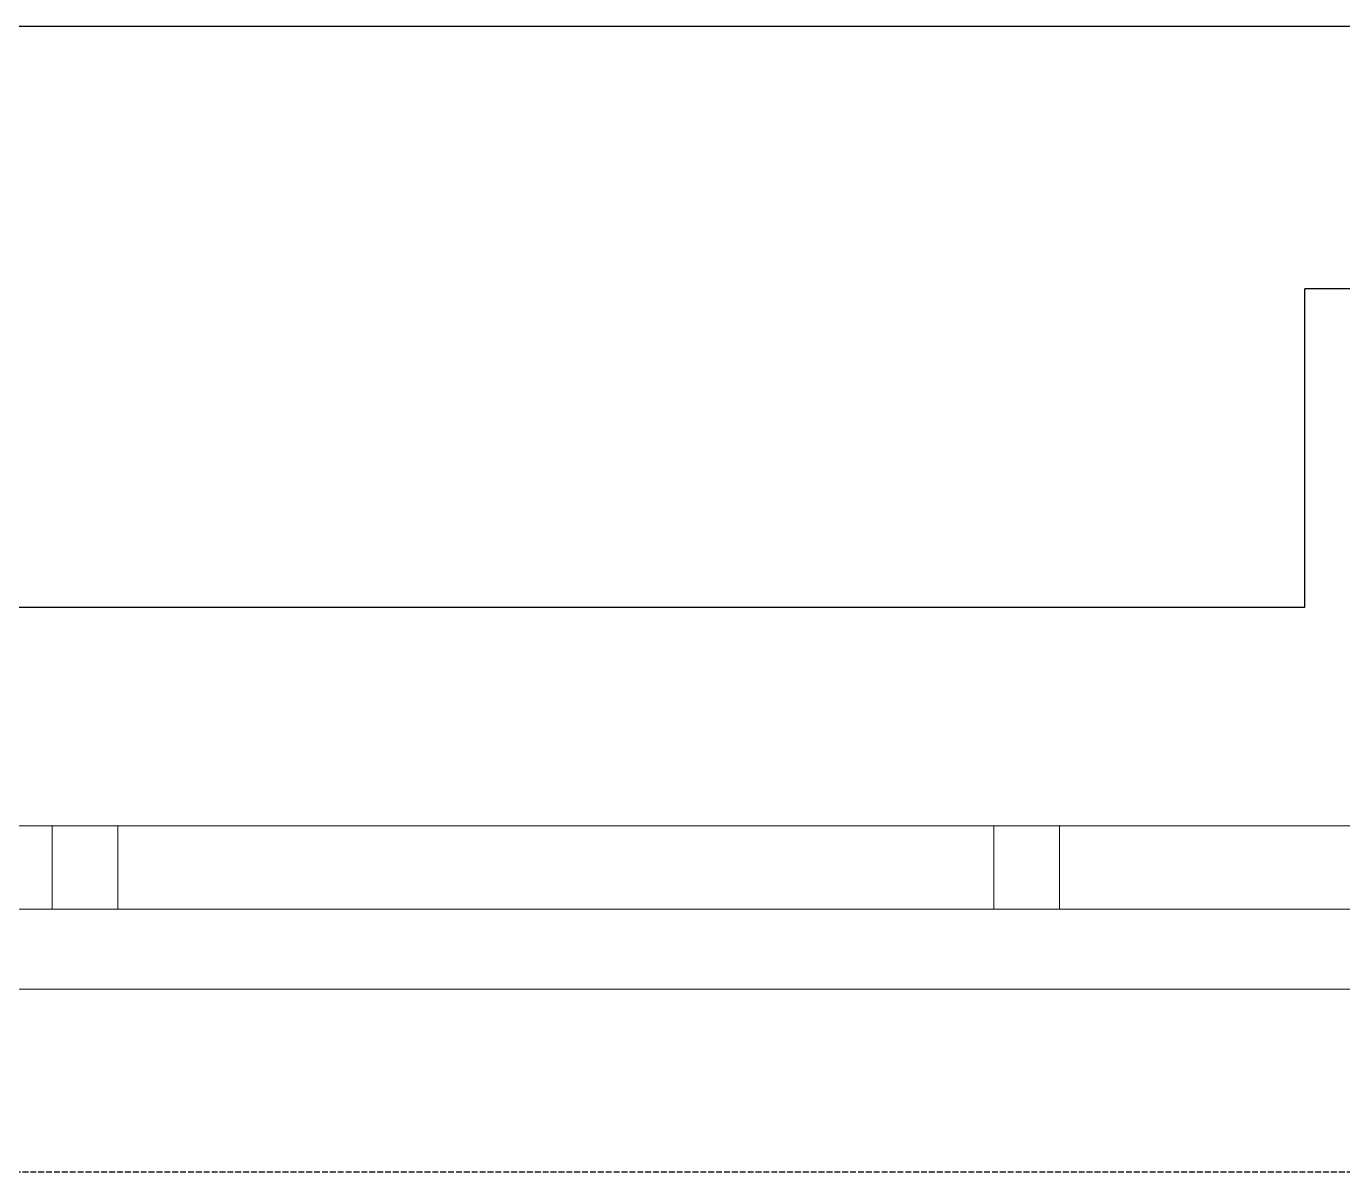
# Model space of a CAD drawing. Header units: millimetres. Extents: x 0 to 59350, y 0 to 29700.
# Drawn here: x 27315.2 to 27766.1, y 17721.2 to 18113.7 of the extents above; entities that cross this region are included whole.
import ezdxf

# ---------------------------------------------------------------- set-up
doc = ezdxf.new("R2010")
doc.units = ezdxf.units.MM
doc.linetypes.add('VERDECKT2_S2', pattern=[2.7, 2, -0.7])
doc.layers.add('Standard', color=7, linetype='Continuous', lineweight=25)

msp = doc.modelspace()

# ---------------------------------------------------------------- linework, layer by layer
at = {"layer": 'Standard', "color": 7, "linetype": 'Continuous', "lineweight": -3}
for p, q in [((26996.6, 18113.72), (27469.1, 18113.72)), ((27469.1, 18113.72), (27879.35, 18113.72)), ((27779.1, 18023.72), (27753.1, 18023.72)), ((27753.1, 17914.72), (27753.1, 18023.72)), ((27240.1, 17914.72), (27753.1, 17914.72))]:
    msp.add_line(p, q, dxfattribs=at)
at = {"layer": 'Standard', "color": 2, "linetype": 'Continuous', "lineweight": 18}
for p, q in [((27165.1, 17839.72), (27828.1, 17839.72)), ((27346.6, 17839.72), (27324.1, 17839.72)), ((27324.1, 17839.72), (27324.1, 17811.22)), ((27346.6, 17811.22), (27346.6, 17839.72)), ((27669.1, 17839.72), (27646.6, 17839.72)), ((27646.6, 17839.72), (27646.6, 17811.22)), ((27669.1, 17811.22), (27669.1, 17839.72)), ((27165.1, 17811.22), (27828.1, 17811.22)), ((27324.1, 17811.22), (27346.6, 17811.22)), ((27646.6, 17811.22), (27669.1, 17811.22))]:
    msp.add_line(p, q, dxfattribs=at)
at = {"layer": 'Standard', "color": 59, "linetype": 'Continuous', "lineweight": 18}
for p, q in [((27856.6, 17811.22), (27136.6, 17811.22)), ((27136.6, 17811.22), (27856.6, 17811.22)), ((27109.1, 17783.72), (27884.11, 17783.72)), ((27884.11, 17783.72), (27109.1, 17783.72))]:
    msp.add_line(p, q, dxfattribs=at)
at = {"layer": 'Standard', "color": 7, "linetype": 'VERDECKT2_S2', "lineweight": -3}
msp.add_line((27046.6, 17721.22), (28511.6, 17721.22), dxfattribs=at)

doc.saveas('drawing.dxf')
